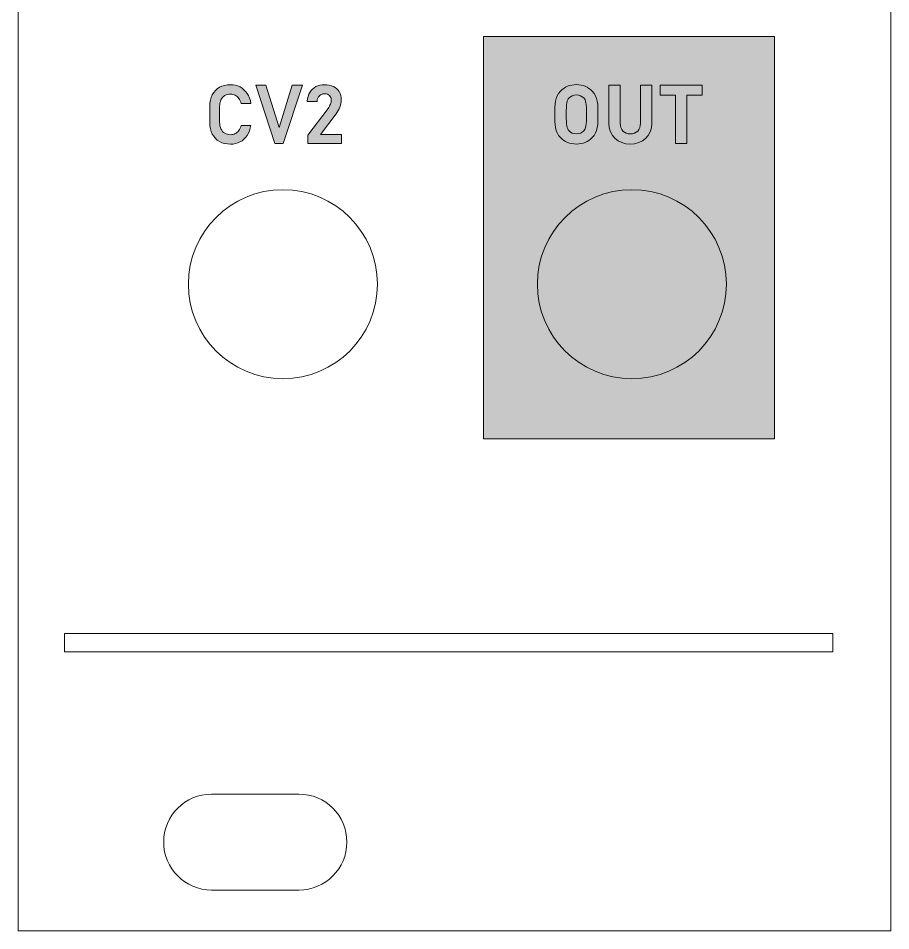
# Model space of a CAD drawing. Header units: millimetres. Extents: x 81 to 254, y 76 to 204.
# Drawn here: x 92.95 to 122.95, y 75.63 to 107.01 of the extents above; entities that cross this region are included whole.
import ezdxf

# ---------------------------------------------------------------- set-up
doc = ezdxf.new("R2010")
doc.units = ezdxf.units.MM
doc.header["$MEASUREMENT"] = 0
doc.layers.get('0').update_dxf_attribs({"lineweight": 0})

# ---------------------------------------------------------------- blocks, each defined once
blk = doc.blocks.new('Block_12')
at = {"color": 9, "lineweight": 9, "true_color": 0xbbbdbf}
blk.add_lwpolyline([(120.964, 85.215), (94.544, 85.215), (94.544, 85.843), (120.964, 85.843)], close=True, dxfattribs=at)
blk = doc.blocks.new('Block_17')
at = {"true_color": 0x6d6e70, "transparency": 33554687}
h = blk.add_hatch(color=8, dxfattribs=at)
h.dxf.hatch_style = 2
edge = h.paths.add_edge_path()
edge.add_spline(control_points=[(99.869, 102.767), (99.762, 102.827), (99.68, 102.913), (99.623, 103.025), (99.565, 103.137), (99.536, 103.27), (99.536, 103.423), (99.536, 103.423), (99.536, 103.973), (99.536, 103.973), (99.536, 104.127), (99.565, 104.26), (99.623, 104.372), (99.68, 104.484), (99.762, 104.57), (99.869, 104.631), (99.976, 104.691), (100.102, 104.722), (100.247, 104.722), (100.368, 104.722), (100.477, 104.696), (100.575, 104.644), (100.673, 104.593), (100.754, 104.519), (100.819, 104.422), (100.883, 104.325), (100.928, 104.21), (100.952, 104.078), (100.952, 104.078), (100.613, 104.078), (100.613, 104.078), (100.596, 104.142), (100.57, 104.199), (100.534, 104.247), (100.498, 104.295), (100.456, 104.332), (100.407, 104.358), (100.357, 104.384), (100.304, 104.396), (100.247, 104.396), (100.171, 104.396), (100.105, 104.379), (100.05, 104.345), (99.994, 104.31), (99.951, 104.261), (99.921, 104.198), (99.891, 104.135), (99.875, 104.06), (99.875, 103.973), (99.875, 103.973), (99.875, 103.423), (99.875, 103.423), (99.875, 103.337), (99.891, 103.262), (99.921, 103.199), (99.951, 103.135), (99.994, 103.087), (100.05, 103.053), (100.105, 103.019), (100.171, 103.002), (100.247, 103.002), (100.305, 103.002), (100.359, 103.014), (100.408, 103.039), (100.457, 103.064), (100.5, 103.1), (100.535, 103.148), (100.571, 103.196), (100.597, 103.253), (100.613, 103.32), (100.613, 103.32), (100.952, 103.32), (100.952, 103.32), (100.927, 103.188), (100.882, 103.073), (100.817, 102.976), (100.753, 102.88), (100.671, 102.805), (100.573, 102.754), (100.476, 102.702), (100.367, 102.677), (100.247, 102.677), (100.102, 102.677), (99.976, 102.707), (99.869, 102.767)], knot_values=[0, 0, 0, 0, 1, 1, 1, 2, 2, 2, 3, 3, 3, 4, 4, 4, 5, 5, 5, 6, 6, 6, 7, 7, 7, 8, 8, 8, 9, 9, 9, 10, 10, 10, 11, 11, 11, 12, 12, 12, 13, 13, 13, 14, 14, 14, 15, 15, 15, 16, 16, 16, 17, 17, 17, 18, 18, 18, 19, 19, 19, 20, 20, 20, 21, 21, 21, 22, 22, 22, 23, 23, 23, 24, 24, 24, 25, 25, 25, 26, 26, 26, 27, 27, 27, 28, 28, 28, 28], degree=3, periodic=0)
h = blk.add_hatch(color=8, dxfattribs=at)
h.dxf.hatch_style = 2
edge = h.paths.add_edge_path()
edge.add_spline(control_points=[(101.117, 104.701), (101.117, 104.701), (101.464, 104.701), (101.464, 104.701), (101.464, 104.701), (101.918, 103.247), (101.918, 103.247), (101.918, 103.247), (102.371, 104.701), (102.371, 104.701), (102.371, 104.701), (102.718, 104.701), (102.718, 104.701), (102.718, 104.701), (102.058, 102.697), (102.058, 102.697), (102.058, 102.697), (101.777, 102.697), (101.777, 102.697), (101.777, 102.697), (101.117, 104.701), (101.117, 104.701)], knot_values=[0, 0, 0, 0, 1, 1, 1, 2, 2, 2, 3, 3, 3, 4, 4, 4, 5, 5, 5, 6, 6, 6, 7, 7, 7, 7], degree=3, periodic=0)
h = blk.add_hatch(color=8, dxfattribs=at)
h.dxf.hatch_style = 2
edge = h.paths.add_edge_path()
edge.add_spline(control_points=[(102.908, 102.989), (102.908, 102.989), (103.602, 103.907), (103.602, 103.907), (103.637, 103.954), (103.665, 104.003), (103.685, 104.053), (103.705, 104.103), (103.715, 104.149), (103.715, 104.192), (103.715, 104.192), (103.715, 104.195), (103.715, 104.195), (103.715, 104.262), (103.694, 104.314), (103.653, 104.351), (103.612, 104.388), (103.554, 104.406), (103.479, 104.406), (103.406, 104.406), (103.348, 104.384), (103.303, 104.339), (103.259, 104.295), (103.232, 104.231), (103.223, 104.15), (103.223, 104.15), (103.223, 104.148), (103.223, 104.148), (103.223, 104.148), (102.884, 104.148), (102.884, 104.148), (102.884, 104.148), (102.884, 104.15), (102.884, 104.15), (102.896, 104.27), (102.929, 104.373), (102.98, 104.458), (103.031, 104.544), (103.1, 104.609), (103.184, 104.654), (103.268, 104.699), (103.366, 104.722), (103.476, 104.722), (103.598, 104.722), (103.703, 104.701), (103.789, 104.66), (103.875, 104.619), (103.941, 104.56), (103.987, 104.482), (104.032, 104.404), (104.055, 104.31), (104.055, 104.199), (104.055, 104.199), (104.055, 104.198), (104.055, 104.198), (104.055, 104.117), (104.039, 104.035), (104.009, 103.952), (103.978, 103.869), (103.935, 103.791), (103.881, 103.718), (103.881, 103.718), (103.344, 103.013), (103.344, 103.013), (103.344, 103.013), (104.066, 103.013), (104.066, 103.013), (104.066, 103.013), (104.066, 102.697), (104.066, 102.697), (104.066, 102.697), (102.908, 102.697), (102.908, 102.697), (102.908, 102.697), (102.908, 102.989), (102.908, 102.989)], knot_values=[0, 0, 0, 0, 1, 1, 1, 2, 2, 2, 3, 3, 3, 4, 4, 4, 5, 5, 5, 6, 6, 6, 7, 7, 7, 8, 8, 8, 9, 9, 9, 10, 10, 10, 11, 11, 11, 12, 12, 12, 13, 13, 13, 14, 14, 14, 15, 15, 15, 16, 16, 16, 17, 17, 17, 18, 18, 18, 19, 19, 19, 20, 20, 20, 21, 21, 21, 22, 22, 22, 23, 23, 23, 24, 24, 24, 25, 25, 25, 25], degree=3, periodic=0)
for points, knots in [([(99.869, 102.767), (99.762, 102.827), (99.68, 102.913), (99.623, 103.025), (99.565, 103.137), (99.536, 103.27), (99.536, 103.423), (99.536, 103.423), (99.536, 103.973), (99.536, 103.973), (99.536, 104.127), (99.565, 104.26), (99.623, 104.372), (99.68, 104.484), (99.762, 104.57), (99.869, 104.631), (99.976, 104.691), (100.102, 104.722), (100.247, 104.722), (100.368, 104.722), (100.477, 104.696), (100.575, 104.644), (100.673, 104.593), (100.754, 104.519), (100.819, 104.422), (100.883, 104.325), (100.928, 104.21), (100.952, 104.078), (100.952, 104.078), (100.613, 104.078), (100.613, 104.078), (100.596, 104.142), (100.57, 104.199), (100.534, 104.247), (100.498, 104.295), (100.456, 104.332), (100.407, 104.358), (100.357, 104.384), (100.304, 104.396), (100.247, 104.396), (100.171, 104.396), (100.105, 104.379), (100.05, 104.345), (99.994, 104.31), (99.951, 104.261), (99.921, 104.198), (99.891, 104.135), (99.875, 104.06), (99.875, 103.973), (99.875, 103.973), (99.875, 103.423), (99.875, 103.423), (99.875, 103.337), (99.891, 103.262), (99.921, 103.199), (99.951, 103.135), (99.994, 103.087), (100.05, 103.053), (100.105, 103.019), (100.171, 103.002), (100.247, 103.002), (100.305, 103.002), (100.359, 103.014), (100.408, 103.039), (100.457, 103.064), (100.5, 103.1), (100.535, 103.148), (100.571, 103.196), (100.597, 103.253), (100.613, 103.32), (100.613, 103.32), (100.952, 103.32), (100.952, 103.32), (100.927, 103.188), (100.882, 103.073), (100.817, 102.976), (100.753, 102.88), (100.671, 102.805), (100.573, 102.754), (100.476, 102.702), (100.367, 102.677), (100.247, 102.677), (100.102, 102.677), (99.976, 102.707), (99.869, 102.767)], [0, 0, 0, 0, 1, 1, 1, 2, 2, 2, 3, 3, 3, 4, 4, 4, 5, 5, 5, 6, 6, 6, 7, 7, 7, 8, 8, 8, 9, 9, 9, 10, 10, 10, 11, 11, 11, 12, 12, 12, 13, 13, 13, 14, 14, 14, 15, 15, 15, 16, 16, 16, 17, 17, 17, 18, 18, 18, 19, 19, 19, 20, 20, 20, 21, 21, 21, 22, 22, 22, 23, 23, 23, 24, 24, 24, 25, 25, 25, 26, 26, 26, 27, 27, 27, 28, 28, 28, 28]), ([(101.117, 104.701), (101.117, 104.701), (101.464, 104.701), (101.464, 104.701), (101.464, 104.701), (101.918, 103.247), (101.918, 103.247), (101.918, 103.247), (102.371, 104.701), (102.371, 104.701), (102.371, 104.701), (102.718, 104.701), (102.718, 104.701), (102.718, 104.701), (102.058, 102.697), (102.058, 102.697), (102.058, 102.697), (101.777, 102.697), (101.777, 102.697), (101.777, 102.697), (101.117, 104.701), (101.117, 104.701)], [0, 0, 0, 0, 1, 1, 1, 2, 2, 2, 3, 3, 3, 4, 4, 4, 5, 5, 5, 6, 6, 6, 7, 7, 7, 7]), ([(102.908, 102.989), (102.908, 102.989), (103.602, 103.907), (103.602, 103.907), (103.637, 103.954), (103.665, 104.003), (103.685, 104.053), (103.705, 104.103), (103.715, 104.149), (103.715, 104.192), (103.715, 104.192), (103.715, 104.195), (103.715, 104.195), (103.715, 104.262), (103.694, 104.314), (103.653, 104.351), (103.612, 104.388), (103.554, 104.406), (103.479, 104.406), (103.406, 104.406), (103.348, 104.384), (103.303, 104.339), (103.259, 104.295), (103.232, 104.231), (103.223, 104.15), (103.223, 104.15), (103.223, 104.148), (103.223, 104.148), (103.223, 104.148), (102.884, 104.148), (102.884, 104.148), (102.884, 104.148), (102.884, 104.15), (102.884, 104.15), (102.896, 104.27), (102.929, 104.373), (102.98, 104.458), (103.031, 104.544), (103.1, 104.609), (103.184, 104.654), (103.268, 104.699), (103.366, 104.722), (103.476, 104.722), (103.598, 104.722), (103.703, 104.701), (103.789, 104.66), (103.875, 104.619), (103.941, 104.56), (103.987, 104.482), (104.032, 104.404), (104.055, 104.31), (104.055, 104.199), (104.055, 104.199), (104.055, 104.198), (104.055, 104.198), (104.055, 104.117), (104.039, 104.035), (104.009, 103.952), (103.978, 103.869), (103.935, 103.791), (103.881, 103.718), (103.881, 103.718), (103.344, 103.013), (103.344, 103.013), (103.344, 103.013), (104.066, 103.013), (104.066, 103.013), (104.066, 103.013), (104.066, 102.697), (104.066, 102.697), (104.066, 102.697), (102.908, 102.697), (102.908, 102.697), (102.908, 102.697), (102.908, 102.989), (102.908, 102.989)], [0, 0, 0, 0, 1, 1, 1, 2, 2, 2, 3, 3, 3, 4, 4, 4, 5, 5, 5, 6, 6, 6, 7, 7, 7, 8, 8, 8, 9, 9, 9, 10, 10, 10, 11, 11, 11, 12, 12, 12, 13, 13, 13, 14, 14, 14, 15, 15, 15, 16, 16, 16, 17, 17, 17, 18, 18, 18, 19, 19, 19, 20, 20, 20, 21, 21, 21, 22, 22, 22, 23, 23, 23, 24, 24, 24, 25, 25, 25, 25])]:
    blk.add_open_spline(points, degree=3, knots=knots)

msp = doc.modelspace()

# ---------------------------------------------------------------- hatches: boundary and pattern name
at = {"true_color": 0x6d6e70, "transparency": 33554687}
h = msp.add_hatch(color=8, dxfattribs=at)
h.dxf.hatch_style = 2
h.paths.add_polyline_path([(118.948, 92.543), (108.952, 92.543), (108.952, 106.382), (118.948, 106.382)])
h = msp.add_hatch(color=8, dxfattribs=at)
h.dxf.hatch_style = 2
edge = h.paths.add_edge_path()
edge.add_spline(control_points=[(112.143, 104.373), (112.035, 104.373), (111.945, 104.33), (111.889, 104.266), (111.813, 104.181), (111.793, 104.088), (111.793, 103.701), (111.793, 103.315), (111.813, 103.222), (111.889, 103.137), (111.945, 103.072), (112.035, 103.03), (112.143, 103.03), (112.25, 103.03), (112.337, 103.072), (112.393, 103.137), (112.47, 103.222), (112.492, 103.315), (112.492, 103.701), (112.492, 104.088), (112.47, 104.181), (112.393, 104.266), (112.337, 104.33), (112.25, 104.373), (112.143, 104.373)], knot_values=[0, 0, 0, 0, 1, 1, 1, 2, 2, 2, 3, 3, 3, 4, 4, 4, 5, 5, 5, 6, 6, 6, 7, 7, 7, 8, 8, 8, 8], degree=3, periodic=0)

# ---------------------------------------------------------------- linework, layer by layer
at = {"color": 240, "lineweight": 5, "true_color": 0xed1c24}
msp.add_lwpolyline([(122.95, 75.626), (92.95, 75.626), (92.95, 204.126), (122.95, 204.126)], close=True, dxfattribs=at)
for points in [[(118.948, 92.543), (108.952, 92.543), (108.952, 106.382), (118.948, 106.382)], [(116.463, 104.356), (115.938, 104.356), (115.938, 102.698), (115.546, 102.698), (115.546, 104.356), (115.022, 104.356), (115.022, 104.706), (116.463, 104.706)]]:
    msp.add_lwpolyline(points, close=True)
for centre in [(102.05, 97.861), (114.05, 97.861)]:
    msp.add_circle(centre, 3.25, dxfattribs=at)
for points, knots in [([(112.684, 102.901), (112.543, 102.76), (112.371, 102.68), (112.143, 102.68), (111.914, 102.68), (111.739, 102.76), (111.598, 102.901), (111.395, 103.103), (111.401, 103.355), (111.401, 103.701), (111.401, 104.049), (111.395, 104.299), (111.598, 104.503), (111.739, 104.643), (111.914, 104.723), (112.143, 104.723), (112.371, 104.723), (112.543, 104.643), (112.684, 104.503), (112.888, 104.299), (112.884, 104.049), (112.884, 103.701), (112.884, 103.355), (112.888, 103.103), (112.684, 102.901)], [0, 0, 0, 0, 1, 1, 1, 2, 2, 2, 3, 3, 3, 4, 4, 4, 5, 5, 5, 6, 6, 6, 7, 7, 7, 8, 8, 8, 8]), ([(114.733, 103.386), (114.733, 102.959), (114.406, 102.68), (113.994, 102.68), (113.582, 102.68), (113.255, 102.959), (113.255, 103.386), (113.255, 103.386), (113.255, 104.706), (113.255, 104.706), (113.255, 104.706), (113.647, 104.706), (113.647, 104.706), (113.647, 104.706), (113.647, 103.4), (113.647, 103.4), (113.647, 103.168), (113.783, 103.03), (113.994, 103.03), (114.206, 103.03), (114.344, 103.168), (114.344, 103.4), (114.344, 103.4), (114.344, 104.706), (114.344, 104.706), (114.344, 104.706), (114.733, 104.706), (114.733, 104.706), (114.733, 104.706), (114.733, 103.386), (114.733, 103.386)], [0, 0, 0, 0, 1, 1, 1, 2, 2, 2, 3, 3, 3, 4, 4, 4, 5, 5, 5, 6, 6, 6, 7, 7, 7, 8, 8, 8, 9, 9, 9, 10, 10, 10, 10]), ([(112.143, 104.373), (112.035, 104.373), (111.945, 104.33), (111.889, 104.266), (111.813, 104.181), (111.793, 104.088), (111.793, 103.701), (111.793, 103.315), (111.813, 103.222), (111.889, 103.137), (111.945, 103.072), (112.035, 103.03), (112.143, 103.03), (112.25, 103.03), (112.337, 103.072), (112.393, 103.137), (112.47, 103.222), (112.492, 103.315), (112.492, 103.701), (112.492, 104.088), (112.47, 104.181), (112.393, 104.266), (112.337, 104.33), (112.25, 104.373), (112.143, 104.373)], [0, 0, 0, 0, 1, 1, 1, 2, 2, 2, 3, 3, 3, 4, 4, 4, 5, 5, 5, 6, 6, 6, 7, 7, 7, 8, 8, 8, 8])]:
    msp.add_open_spline(points, degree=3, knots=knots)
msp.add_open_spline([(99.6, 77.026), (98.689, 77.026), (97.95, 77.765), (97.95, 78.676), (97.95, 79.588), (98.689, 80.326), (99.6, 80.326), (99.6, 80.326), (102.6, 80.326), (102.6, 80.326), (103.511, 80.326), (104.25, 79.588), (104.25, 78.676), (104.25, 77.765), (103.511, 77.026), (102.6, 77.026), (102.6, 77.026), (99.6, 77.026), (99.6, 77.026)], degree=3, knots=[0, 0, 0, 0, 1, 1, 1, 2, 2, 2, 3, 3, 3, 4, 4, 4, 5, 5, 5, 6, 6, 6, 6], dxfattribs=at)

# ---------------------------------------------------------------- block references
for name in ['Block_17', 'Block_12']:
    msp.add_blockref(name, (0, 0))

doc.saveas('drawing.dxf')
